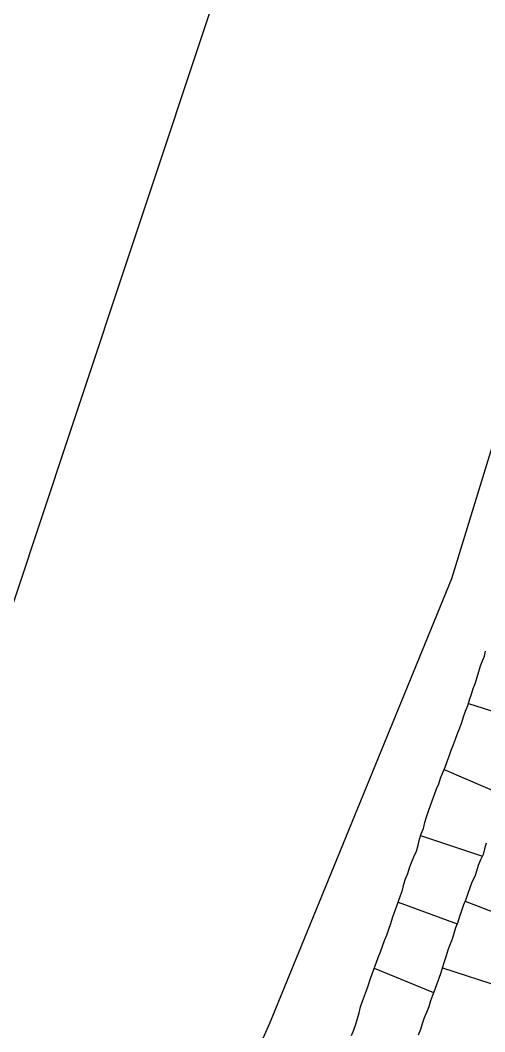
# Model space of a CAD drawing. Extents: x 703186 to 703989, y 1560402 to 1561368.
# Drawn here: x 703460.7 to 703493.7, y 1560552.7 to 1560624.5 of the extents above; entities that cross this region are included whole.
import ezdxf

# ---------------------------------------------------------------- set-up
doc = ezdxf.new("R2010")
doc.units = 0
for name, color, linetype in [('10124_2002_REAL', 30, 'Continuous'), ('AGROCAD PLL', 7, 'Continuous'), ('PANTE_2002', 7, 'Continuous')]:
    doc.layers.add(name, color=color, linetype=linetype)

msp = doc.modelspace()

# ---------------------------------------------------------------- linework, layer by layer
at = {"layer": '10124_2002_REAL'}
for points in [[(703484.2098, 1560552.4096), (703484.367, 1560552.8009), (703484.5228, 1560553.2082), (703484.6469, 1560553.6119), (703484.7466, 1560554.026), (703484.8619, 1560554.4348), (703484.9895, 1560554.836), (703485.1343, 1560555.2249), (703485.2803, 1560555.601), (703485.412, 1560556.0004), (703485.5344, 1560556.3874), (703485.6789, 1560556.7759), (703485.8164, 1560557.1743), (703485.9714, 1560557.5554), (703486.1179, 1560557.9556), (703486.2725, 1560558.3564), (703486.4174, 1560558.7533), (703486.5658, 1560559.1493), (703486.7317, 1560559.5431), (703486.8687, 1560559.9546), (703487.0049, 1560560.3544), (703487.1302, 1560560.7582), (703487.2622, 1560561.1672), (703487.4027, 1560561.5538), (703487.5461, 1560561.9475), (703487.6918, 1560562.3418), (703487.8303, 1560562.7344), (703487.9394, 1560563.1495), (703488.0562, 1560563.5425), (703488.2123, 1560563.9167), (703488.3383, 1560564.3153), (703488.4869, 1560564.7055), (703488.6351, 1560565.0951), (703488.8283, 1560565.5012), (703488.9506, 1560565.9224), (703489.0355, 1560566.3427), (703489.1672, 1560566.7412), (703489.335, 1560567.1164), (703489.4315, 1560567.5258), (703489.5376, 1560567.9358), (703489.6754, 1560568.3525), (703489.833, 1560568.7503), (703489.9788, 1560569.1369), (703490.1156, 1560569.5278), (703490.2576, 1560569.9169), (703490.414, 1560570.2874), (703490.5391, 1560570.6957), (703490.7062, 1560571.0843), (703490.8742, 1560571.4731), (703491.0099, 1560571.8778), (703491.1591, 1560572.2593), (703491.2972, 1560572.6708), (703491.4729, 1560573.0656), (703491.6152, 1560573.4499), (703491.7569, 1560573.8488), (703491.9115, 1560574.2534), (703492.0686, 1560574.6461), (703492.1838, 1560575.0507), (703492.3194, 1560575.4487), (703492.4779, 1560575.8518), (703492.6055, 1560576.2485), (703492.7361, 1560576.6445), (703492.8725, 1560577.0588), (703493.018, 1560577.4586), (703493.1476, 1560577.8639), (703493.2591, 1560578.2615), (703493.375, 1560578.6627), (703493.5297, 1560579.0114), (703493.6594, 1560579.3481), (703493.7505, 1560579.7)], [(703493.7967, 1560566.0612), (703493.6796, 1560565.6593), (703493.5648, 1560565.2527), (703493.3942, 1560564.8872), (703493.2207, 1560564.4909), (703493.1018, 1560564.0848), (703492.9697, 1560563.6895), (703492.7776, 1560563.2941), (703492.6173, 1560562.8952), (703492.4827, 1560562.4848), (703492.3313, 1560562.0751), (703492.1779, 1560561.6781), (703492.0285, 1560561.2646), (703491.8946, 1560560.8628), (703491.7773, 1560560.4483), (703491.6175, 1560560.0449), (703491.4899, 1560559.6503), (703491.3588, 1560559.2565), (703491.2009, 1560558.8474), (703491.0536, 1560558.4567), (703490.936, 1560558.058), (703490.8087, 1560557.6509), (703490.6852, 1560557.2534), (703490.5573, 1560556.8587), (703490.42, 1560556.4625), (703490.2759, 1560556.0688), (703490.1315, 1560555.6645), (703489.9692, 1560555.2558), (703489.8385, 1560554.8579), (703489.7063, 1560554.4453), (703489.5396, 1560554.0472), (703489.3849, 1560553.6508), (703489.2423, 1560553.2463), (703489.1088, 1560552.8341), (703488.9616, 1560552.4246)]]:
    msp.add_lwpolyline(points, dxfattribs=at)
at = {"layer": 'AGROCAD PLL', "color": 3, "true_color": 0x00ff00}
for points in [[(703492.5244, 1560575.9963), (703496.7656, 1560574.6321)], [(703490.802, 1560571.306), (703494.9338, 1560569.5207)], [(703492.284, 1560561.9526), (703496.5261, 1560560.3135)], [(703487.5214, 1560561.8796), (703491.7361, 1560560.3444)], [(703490.6749, 1560557.2215), (703494.9203, 1560555.8458)]]:
    msp.add_lwpolyline(points, dxfattribs=at)
at = {"layer": 'AGROCAD PLL', "color": 1, "true_color": 0xff0000}
for points in [[(703489.1224, 1560566.6056), (703493.5182, 1560565.1528)], [(703485.8189, 1560557.1804), (703490.0501, 1560555.4595)]]:
    msp.add_lwpolyline(points, dxfattribs=at)
at = {"layer": 'PANTE_2002'}
for points in [[(703474.2851, 1560625.5469), (703464.0767, 1560594.8812), (703450.993, 1560555.5783), (703447.0575, 1560539.2831), (703444.2753, 1560527.763), (703442.3422, 1560519.7587), (703440.5618, 1560512.1311), (703440.0807, 1560510.0698), (703437.3512, 1560498.3759), (703435.4461, 1560487.3692), (703435.4461, 1560484.7886), (703418.8307, 1560487.9499), (703399.3573, 1560488.0558), (703384.2284, 1560496.9048), (703368.9883, 1560515.1081), (703352.9016, 1560540.0848), (703344.6466, 1560556.5949), (703338.4818, 1560564.3207), (703336.5768, 1560565.7495), (703334.7512, 1560566.5432), (703334.7512, 1560566.5432), (703289.2981, 1560583.7728), (703275.2752, 1560599.3832), (703255.1668, 1560631.3979)], [(703496.8475, 1560474.1652), (703480.3375, 1560481.1502), (703475.2575, 1560483.6902), (703470.8125, 1560486.0186), (703466.6517, 1560491.3656), (703466.1379, 1560492.0259), (703464.8679, 1560496.2592), (703464.6562, 1560502.6093), (703466.9845, 1560512.1343), (703469.1341, 1560518.4132), (703474.3929, 1560528.6443), (703476.5096, 1560537.111), (703476.2979, 1560543.8843), (703477.0716, 1560550.2956), (703478.3946, 1560553.2722), (703491.3475, 1560584.8749), (703491.3475, 1560584.8749), (703499.8258, 1560612.4728)]]:
    msp.add_lwpolyline(points, dxfattribs=at)

doc.saveas('drawing.dxf')
